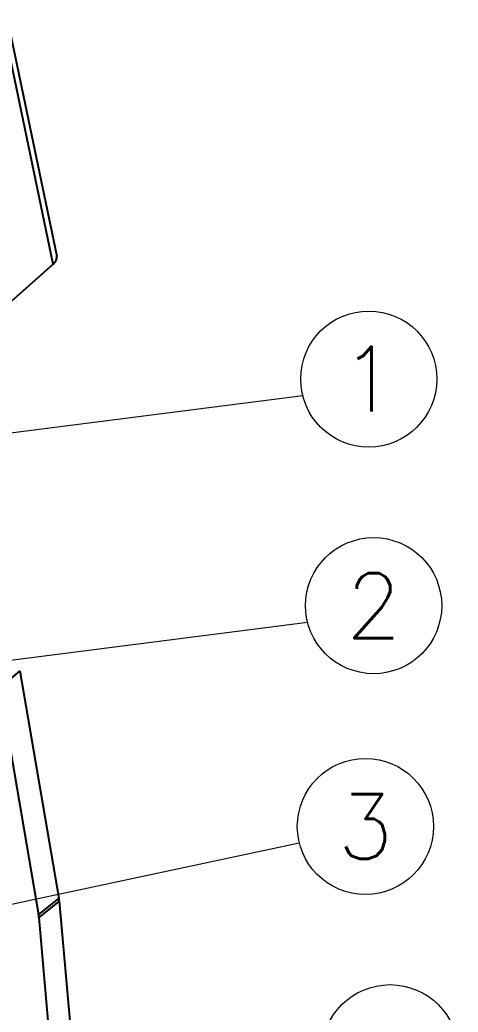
# Model space of a CAD drawing. Header units: millimetres. Extents: x 1518 to 2058, y 69 to 444.
# Drawn here: x 1830.52 to 1848.15, y 161.23 to 201.18 of the extents above; entities that cross this region are included whole.
import ezdxf
from ezdxf.enums import TextEntityAlignment as Align

# ---------------------------------------------------------------- set-up
doc = ezdxf.new("R2010")
doc.units = ezdxf.units.MM
doc.layers.add('06___PRT_ALL_SURFS', color=7, linetype='Continuous')
doc.layers.add('from', color=7, linetype='Continuous', lineweight=13)
doc.styles.add('TXT', font='txt.shx', dxfattribs={"bigfont": 'gbcbig.shx'})
doc.styles.add('宋体', font='SimSun.ttf')
doc.dimstyles.new('YanXiu', dxfattribs={"dimscale": 1.5, "dimtxt": 2.5, "dimasz": 2.2, "dimexe": 0.65, "dimexo": 0.65, "dimgap": 0.5, "dimtad": 1, "dimdsep": 46, "dimtxsty": '宋体', "dimcen": 0, "dimclrd": 3, "dimclre": 3, "dimclrt": 3, "dimazin": 2, "dimtfac": 1, "dimtofl": 0, "dimtmove": 0, "dimatfit": 3, "dimfxl": 0, "dimlwd": 5, "dimlwe": 5, "dimarcsym": 0})

# ---------------------------------------------------------------- blocks, each defined once
blk = doc.blocks.new('*u40')
at = {"color": 7, "linetype": 'Continuous'}
for p, q in [((40.975, 82.031), (38.707, 92.953)), ((40.975, 82.031), (-17.535, 30.148)), ((39.436, 63.212), (38.501, 62.428)), ((39.436, 63.212), (41.236, 52.688)), ((38.501, 62.428), (40.296, 51.933)), ((41.236, 52.688), (40.296, 51.933)), ((41.255, 52.54), (40.316, 51.784)), ((41.255, 52.54), (42.157, 42.316)), ((40.316, 51.784), (41.215, 41.588))]:
    blk.add_line(p, q, dxfattribs=at)
for centre, major_axis, ratio, start_param, end_param in [((40.249, 82.273), (0.894, 0.117), 0.572964, -0.701778, 0.042726), ((39.555, 53.18), (1.397, -1.57), 0.624924, 0.699468, 0.786614), ((38.615, 52.424), (1.397, -1.57), 0.624924, 0.699468, 0.786614)]:
    blk.add_ellipse(centre, major_axis=major_axis, ratio=ratio, start_param=start_param, end_param=end_param, dxfattribs=at)
at = {"layer": '06___PRT_ALL_SURFS', "color": 7, "linetype": 'Continuous'}
blk.add_line((38.869, 93.347), (41.14, 82.412), dxfattribs=at)
at = {"layer": 'from', "color": 4}
for centre in [(55.579, 76.717), (55.805, 66.226), (55.424, 56.002), (56.566, 45.529)]:
    blk.add_circle(centre, 3.15, dxfattribs=at)
at = {"layer": 'from', "color": 6, "style": 'TXT'}
for s, p in [('1', (55.579, 76.717)), ('2', (55.805, 66.226)), ('3', (55.424, 56.002))]:
    blk.add_text(s, height=3, dxfattribs=at).set_placement(p, align=Align.MIDDLE)
at = {"layer": 'from', "color": 40}
for points in [[(29.151, 72.955), (52.522, 75.958)], [(29.377, 62.464), (52.748, 65.467)], [(30.064, 50.483), (52.367, 55.243)]]:
    blk.add_leader(points, dimstyle='YanXiu', override={"dimasz": 1, "dimclrd": 40, "dimldrblk": 'Dot'}, dxfattribs=at)

msp = doc.modelspace()

# ---------------------------------------------------------------- block references
at = {"xscale": 0.8693999999999998, "yscale": 0.8693999999999998, "zscale": 0.8693999999999998}
msp.add_blockref('*u40', (1796.23, 120.02), dxfattribs=at)

doc.saveas('drawing.dxf')
